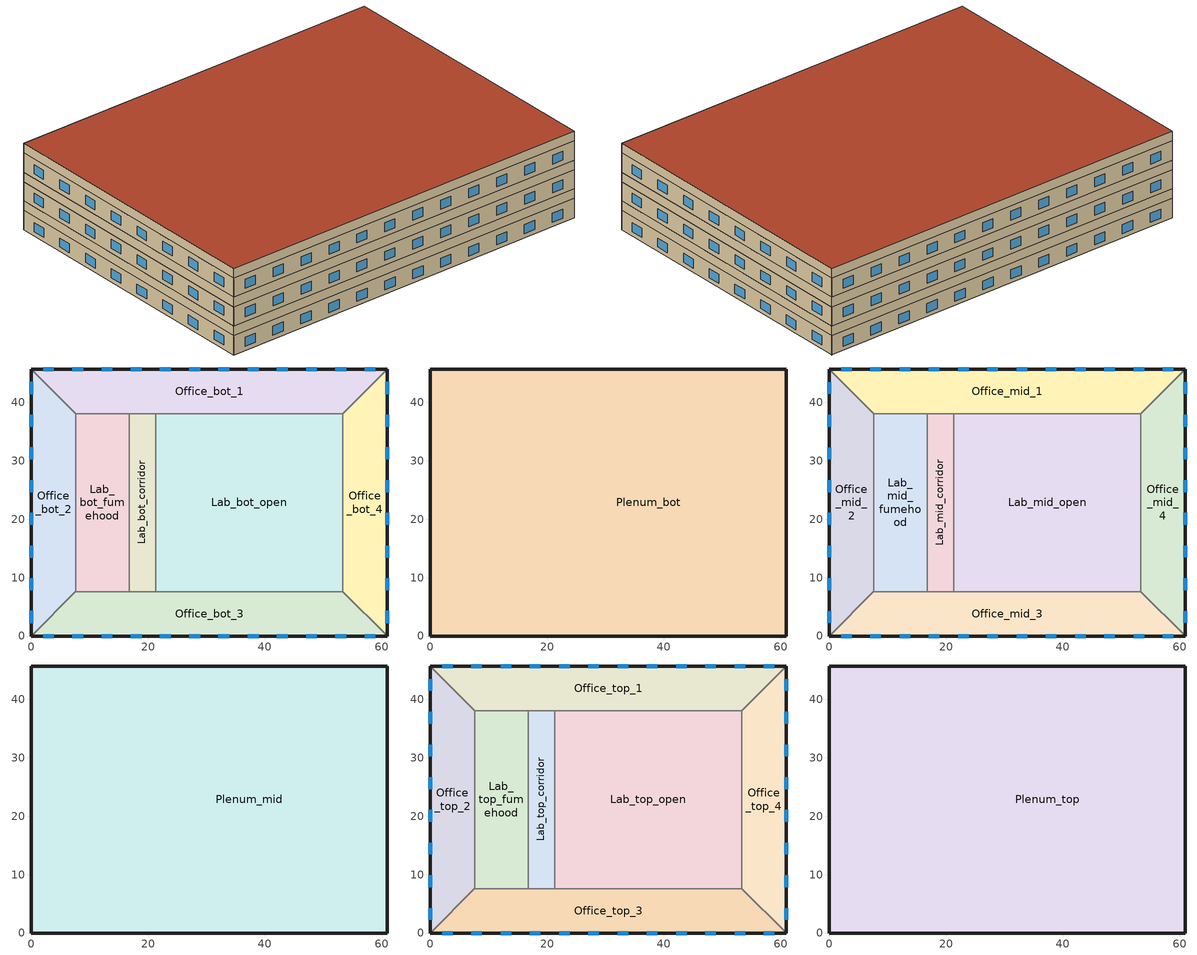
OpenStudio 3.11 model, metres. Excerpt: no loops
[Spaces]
Office_bot_3
 floor ground (Foundation F 1.26W/m*K Perim 60.96m Area 406.45m2): 53.34,7.62 60.96,0 0,0 7.62,7.62 z0
 wall outside: 0,0 60.96,0 z0:3.05
 wall to Office_bot_2: 7.62,7.62 0,0 z0:3.05
 wall to Office_bot_4: 60.96,0 53.34,7.62 z0:3.05
 wall to Lab_bot_open: 53.34,7.62 21.34,7.62 z0:3.05
 wall to Lab_bot_corridor: 21.34,7.62 16.76,7.62 z0:3.05
 wall to Lab_bot_fumehood: 16.76,7.62 7.62,7.62 z0:3.05
 window: 57.09,0 58.94,0 / 52.08,0 53.94,0 / 47.08,0 48.93,0 / 42.07,0 43.92,0 / 37.06,0 38.92,0 / 32.06,0 33.91,0 / 27.05,0 28.9,0 / 22.04,0 23.9,0 / 17.04,0 18.89,0 / 12.03,0 13.88,0 / 7.02,0 8.88,0 / 2.02,0 3.87,0 z0.65:2.07
Office_bot_2
 floor ground (Foundation F 1.26W/m*K Perim 45.72m Area 290.32m2): 0,45.72 7.62,38.1 7.62,7.62 0,0 z0
 wall outside: 0,45.72 0,0 z0:3.05
 wall to Lab_bot_fumehood: 7.62,7.62 7.62,38.1 z0:3.05
 wall to Office_bot_1: 7.62,38.1 0,45.72 z0:3.05
 window: 0,4.28 0,2.2 / 0,9.89 0,7.8 / 0,15.49 0,13.41 / 0,21.1 0,19.02 / 0,26.7 0,24.62 / 0,32.31 0,30.23 / 0,37.92 0,35.83 / 0,43.52 0,41.44 z0.65:2.07
Lab_bot_fumehood
 floor ground (Foundation F 1.26W/m*K Perim 0.0m Area 278.71m2): 16.76,38.1 16.76,7.62 7.62,7.62 7.62,38.1 z0
 wall to Lab_bot_corridor: 16.76,7.62 16.76,38.1 z0:3.05
 wall to Office_bot_1: 16.76,38.1 7.62,38.1 z0:3.05
Office_bot_1
 floor ground (Foundation F 1.26W/m*K Perim 60.96m Area 406.45m2): 60.96,45.72 53.34,38.1 7.62,38.1 0,45.72 z0
 wall outside: 60.96,45.72 0,45.72 z0:3.05
 wall to Office_bot_4: 53.34,38.1 60.96,45.72 z0:3.05
 wall to Lab_bot_corridor: 16.76,38.1 21.34,38.1 z0:3.05
 wall to Lab_bot_open: 21.34,38.1 53.34,38.1 z0:3.05
 window: 3.87,45.72 2.02,45.72 / 8.88,45.72 7.02,45.72 / 13.88,45.72 12.03,45.72 / 18.89,45.72 17.04,45.72 / 23.9,45.72 22.04,45.72 / 28.9,45.72 27.05,45.72 / 33.91,45.72 32.06,45.72 / 38.92,45.72 37.06,45.72 / 43.92,45.72 42.07,45.72 / 48.93,45.72 47.08,45.72 / 53.94,45.72 52.08,45.72 / 58.94,45.72 57.09,45.72 z0.65:2.07
Office_bot_4
 floor ground (Foundation F 1.26W/m*K Perim 45.72m Area 290.32m2): 60.96,45.72 60.96,0 53.34,7.62 53.34,38.1 z0
 wall outside: 60.96,0 60.96,45.72 z0:3.05
 wall to Lab_bot_open: 53.34,38.1 53.34,7.62 z0:3.05
 window: 60.96,41.44 60.96,43.52 / 60.96,35.83 60.96,37.92 / 60.96,30.23 60.96,32.31 / 60.96,24.62 60.96,26.7 / 60.96,19.02 60.96,21.1 / 60.96,13.41 60.96,15.49 / 60.96,7.8 60.96,9.89 / 60.96,2.2 60.96,4.28 z0.65:2.07
Lab_bot_open
 floor ground (Foundation F 1.26W/m*K Perim 0.0m Area 975.48m2): 53.34,38.1 53.34,7.62 21.34,7.62 21.34,38.1 z0
 wall to Lab_bot_corridor: 21.34,38.1 21.34,7.62 z0:3.05
Lab_bot_corridor
 floor ground (Foundation F 1.26W/m*K Perim 0.0m Area 139.35m2): 21.34,38.1 21.34,7.62 16.76,7.62 16.76,38.1 z0
Plenum_bot
 floor to Office_bot_2: 0,45.72 7.62,38.1 7.62,7.62 0,0 z3.05
 floor to Office_bot_3: 53.34,7.62 60.96,0 0,0 7.62,7.62 z3.05
 floor to Office_bot_4: 60.96,45.72 60.96,0 53.34,7.62 53.34,38.1 z3.05
 floor to Lab_bot_fumehood: 16.76,38.1 16.76,7.62 7.62,7.62 7.62,38.1 z3.05
 floor to Lab_bot_corridor: 21.34,38.1 21.34,7.62 16.76,7.62 16.76,38.1 z3.05
 floor to Lab_bot_open: 53.34,38.1 53.34,7.62 21.34,7.62 21.34,38.1 z3.05
 floor to Office_bot_1: 60.96,45.72 53.34,38.1 7.62,38.1 0,45.72 z3.05
 wall outside: 60.96,0 60.96,45.72 0,45.72 0,0 60.96,0 z3.05:4.57
Office_mid_2
 floor to Plenum_bot: 0,45.72 7.62,38.1 7.62,7.62 0,0 z4.57
 wall outside: 0,45.72 0,0 z4.57:7.62
 wall to Office_mid_3: 0,0 7.62,7.62 z4.57:7.62
 wall to Lab_mid_fumehood: 7.62,7.62 7.62,38.1 z4.57:7.62
 wall to Office_mid_1: 7.62,38.1 0,45.72 z4.57:7.62
 window: 0,4.25 0,2.23 / 0,9.85 0,7.84 / 0,15.46 0,13.45 / 0,21.06 0,19.05 / 0,26.67 0,24.66 / 0,32.27 0,30.26 / 0,37.88 0,35.87 / 0,43.49 0,41.47 z5.32:6.74
Office_mid_3
 floor to Plenum_bot: 53.34,7.62 60.96,0 0,0 7.62,7.62 z4.57
 wall outside: 0,0 60.96,0 z4.57:7.62
 wall to Office_mid_4: 60.96,0 53.34,7.62 z4.57:7.62
 wall to Lab_mid_open: 53.34,7.62 21.34,7.62 z4.57:7.62
 wall to Lab_mid_corridor: 21.34,7.62 16.76,7.62 z4.57:7.62
 wall to Lab_mid_fumehood: 16.76,7.62 7.62,7.62 z4.57:7.62
 window: 57.12,0 58.91,0 / 52.12,0 53.91,0 / 47.11,0 48.9,0 / 42.1,0 43.89,0 / 37.1,0 38.89,0 / 32.09,0 33.88,0 / 27.08,0 28.87,0 / 22.07,0 23.86,0 / 17.07,0 18.86,0 / 12.06,0 13.85,0 / 7.05,0 8.84,0 / 2.05,0 3.84,0 z5.32:6.74
Office_mid_4
 floor to Plenum_bot: 60.96,45.72 60.96,0 53.34,7.62 53.34,38.1 z4.57
 wall outside: 60.96,0 60.96,45.72 z4.57:7.62
 wall to Office_mid_1: 60.96,45.72 53.34,38.1 z4.57:7.62
 wall to Lab_mid_open: 53.34,38.1 53.34,7.62 z4.57:7.62
 window: 60.96,41.47 60.96,43.49 / 60.96,35.87 60.96,37.88 / 60.96,30.26 60.96,32.27 / 60.96,24.66 60.96,26.67 / 60.96,19.05 60.96,21.06 / 60.96,13.45 60.96,15.46 / 60.96,7.84 60.96,9.85 / 60.96,2.23 60.96,4.25 z5.32:6.74
Lab_mid_fumehood
 floor to Plenum_bot: 16.76,38.1 16.76,7.62 7.62,7.62 7.62,38.1 z4.57
 wall to Lab_mid_corridor: 16.76,7.62 16.76,38.1 z4.57:7.62
 wall to Office_mid_1: 16.76,38.1 7.62,38.1 z4.57:7.62
Lab_mid_corridor
 floor to Plenum_bot: 21.34,38.1 21.34,7.62 16.76,7.62 16.76,38.1 z4.57
 wall to Lab_mid_open: 21.34,7.62 21.34,38.1 z4.57:7.62
 wall to Office_mid_1: 21.34,38.1 16.76,38.1 z4.57:7.62
Lab_mid_open
 floor to Plenum_bot: 53.34,38.1 53.34,7.62 21.34,7.62 21.34,38.1 z4.57
 wall to Office_mid_1: 53.34,38.1 21.34,38.1 z4.57:7.62
Office_mid_1
 floor to Plenum_bot: 60.96,45.72 53.34,38.1 7.62,38.1 0,45.72 z4.57
 wall outside: 60.96,45.72 0,45.72 z4.57:7.62
 window: 43.89,45.72 42.1,45.72 / 3.84,45.72 2.05,45.72 / 8.84,45.72 7.05,45.72 / 13.85,45.72 12.06,45.72 / 18.86,45.72 17.07,45.72 / 23.86,45.72 22.07,45.72 / 28.87,45.72 27.08,45.72 / 33.88,45.72 32.09,45.72 / 38.89,45.72 37.1,45.72 / 48.9,45.72 47.11,45.72 / 53.91,45.72 52.12,45.72 / 58.91,45.72 57.12,45.72 z5.32:6.74
Plenum_mid
 floor to Office_mid_2: 0,45.72 7.62,38.1 7.62,7.62 0,0 z7.62
 floor to Office_mid_3: 53.34,7.62 60.96,0 0,0 7.62,7.62 z7.62
 floor to Office_mid_4: 60.96,45.72 60.96,0 53.34,7.62 53.34,38.1 z7.62
 floor to Lab_mid_fumehood: 16.76,38.1 16.76,7.62 7.62,7.62 7.62,38.1 z7.62
 floor to Lab_mid_corridor: 21.34,38.1 21.34,7.62 16.76,7.62 16.76,38.1 z7.62
 floor to Lab_mid_open: 53.34,38.1 53.34,7.62 21.34,7.62 21.34,38.1 z7.62
 floor to Office_mid_1: 60.96,45.72 53.34,38.1 7.62,38.1 0,45.72 z7.62
 wall outside: 60.96,0 60.96,45.72 0,45.72 0,0 60.96,0 z7.62:9.14
Office_top_1
 floor to Plenum_mid: 60.96,45.72 53.34,38.1 7.62,38.1 0,45.72 z9.14
 wall outside: 60.96,45.72 0,45.72 z9.14:12.19
 wall to Office_top_2: 0,45.72 7.62,38.1 z9.14:12.19
 wall to Office_top_4: 53.34,38.1 60.96,45.72 z9.14:12.19
 wall to Lab_top_fumehood: 7.62,38.1 16.76,38.1 z9.14:12.19
 wall to Lab_top_corridor: 16.76,38.1 21.34,38.1 z9.14:12.19
 wall to Lab_top_open: 21.34,38.1 53.34,38.1 z9.14:12.19
 window: 3.84,45.72 2.05,45.72 / 48.9,45.72 47.11,45.72 / 28.87,45.72 27.08,45.72 / 8.84,45.72 7.05,45.72 / 13.85,45.72 12.06,45.72 / 18.86,45.72 17.07,45.72 / 23.86,45.72 22.07,45.72 / 33.88,45.72 32.09,45.72 / 38.89,45.72 37.1,45.72 / 43.89,45.72 42.1,45.72 / 53.91,45.72 52.12,45.72 / 58.91,45.72 57.12,45.72 z9.89:11.31
Office_top_3
 floor to Plenum_mid: 53.34,7.62 60.96,0 0,0 7.62,7.62 z9.14
 wall outside: 0,0 60.96,0 z9.14:12.19
 wall to Office_top_2: 7.62,7.62 0,0 z9.14:12.19
 wall to Office_top_4: 60.96,0 53.34,7.62 z9.14:12.19
 wall to Lab_top_open: 53.34,7.62 21.34,7.62 z9.14:12.19
 wall to Lab_top_corridor: 21.34,7.62 16.76,7.62 z9.14:12.19
 wall to Lab_top_fumehood: 16.76,7.62 7.62,7.62 z9.14:12.19
 window: 47.11,0 48.9,0 / 57.12,0 58.91,0 / 52.12,0 53.91,0 / 42.1,0 43.89,0 / 37.1,0 38.89,0 / 32.09,0 33.88,0 / 27.08,0 28.87,0 / 22.07,0 23.86,0 / 17.07,0 18.86,0 / 12.06,0 13.85,0 / 7.05,0 8.84,0 / 2.05,0 3.84,0 z9.89:11.31
Office_top_2
 floor to Plenum_mid: 0,45.72 7.62,38.1 7.62,7.62 0,0 z9.14
 wall outside: 0,45.72 0,0 z9.14:12.19
 wall to Lab_top_fumehood: 7.62,7.62 7.62,38.1 z9.14:12.19
 window: 0,32.27 0,30.26 / 0,9.85 0,7.84 / 0,37.88 0,35.87 / 0,4.25 0,2.23 / 0,15.46 0,13.45 / 0,21.06 0,19.05 / 0,26.67 0,24.66 / 0,43.49 0,41.47 z9.89:11.31
Office_top_4
 floor to Plenum_mid: 60.96,45.72 60.96,0 53.34,7.62 53.34,38.1 z9.14
 wall outside: 60.96,0 60.96,45.72 z9.14:12.19
 wall to Lab_top_open: 53.34,38.1 53.34,7.62 z9.14:12.19
 window: 60.96,41.47 60.96,43.49 / 60.96,35.87 60.96,37.88 / 60.96,30.26 60.96,32.27 / 60.96,24.66 60.96,26.67 / 60.96,19.05 60.96,21.06 / 60.96,13.45 60.96,15.46 / 60.96,7.84 60.96,9.85 / 60.96,2.23 60.96,4.25 z9.89:11.31
Lab_top_fumehood
 floor to Plenum_mid: 16.76,38.1 16.76,7.62 7.62,7.62 7.62,38.1 z9.14
 wall to Lab_top_corridor: 16.76,7.62 16.76,38.1 z9.14:12.19
Lab_top_corridor
 floor to Plenum_mid: 21.34,38.1 21.34,7.62 16.76,7.62 16.76,38.1 z9.14
 wall to Lab_top_open: 21.34,7.62 21.34,38.1 z9.14:12.19
Lab_top_open
 floor to Plenum_mid: 53.34,38.1 53.34,7.62 21.34,7.62 21.34,38.1 z9.14
Plenum_top
 floor to Office_top_2: 0,45.72 7.62,38.1 7.62,7.62 0,0 z12.19
 floor to Office_top_3: 53.34,7.62 60.96,0 0,0 7.62,7.62 z12.19
 floor to Office_top_4: 60.96,45.72 60.96,0 53.34,7.62 53.34,38.1 z12.19
 floor to Lab_top_fumehood: 16.76,38.1 16.76,7.62 7.62,7.62 7.62,38.1 z12.19
 floor to Lab_top_corridor: 21.34,38.1 21.34,7.62 16.76,7.62 16.76,38.1 z12.19
 floor to Lab_top_open: 53.34,38.1 53.34,7.62 21.34,7.62 21.34,38.1 z12.19
 floor to Office_top_1: 60.96,45.72 53.34,38.1 7.62,38.1 0,45.72 z12.19
 wall outside: 60.96,0 60.96,45.72 0,45.72 0,0 60.96,0 z12.19:13.72
 roof outside: 60.96,0 60.96,45.72 0,45.72 0,0 z13.72
[Site]
Buffalo Niagara Intl AP_NY_USA: Latitude {deg}=42.93; Longitude {deg}=-78.73; Time Zone {hr}=-5; Elevation {m}=215; Terrain=Suburbs
[Building]
-Laboratory-ASHRAE 169-2013-5A created: 2026-08-07 15:25:45 -0400: North Axis {deg}=0; Default Construction Set=90.1-2004 - Laboratory - ASHRAE 169-2013-5A; Standards Number of Stories=3; Standards Number of Above Ground Stories=3; Standards Building Type=Laboratory
[ClimateZones]
Climate Zone Institution Name 1=ASHRAE; Climate Zone Document Name 1=ANSI/ASHRAE Standard 169; Climate Zone Document Year 1=2006; Climate Zone Value 1=5A
[SizingPeriod:DesignDay] Barometric Pressure {Pa}=98769; Rain Indicator=No; Snow Indicator=No; Day of Month=21; Daylight Saving Time Indicator=No; Humidity Condition Type=Wetbulb; Dry-Bulb Temperature Range Modifier Type=DefaultMultipliers
Name | Maximum Dry-Bulb Temperature {C} | Daily Dry-Bulb Temperature Range {deltaC} | Wind Speed {m/s} | Wind Direction {deg} | Month | Day Type | Wetbulb or DewPoint at Maximum Dry-Bulb {C} | Solar Model Indicator | ASHRAE Clear Sky Optical Depth for Beam Irradiance | ASHRAE Clear Sky Optical Depth for Diffuse Irradiance | Sky Clearness
Buffalo.Niagara.Intl.AP_NY_USA Ann Clg .4% Condns DB=>MWB | 30.3 | 9.3 | 5.7 | 240 | 7 | SummerDesignDay | 21.8 | ASHRAETau | 0.462 | 2.001
Buffalo.Niagara.Intl.AP_NY_USA Ann Clg .4% Condns WB=>MDB | 27.8 | 9.3 | 5.7 | 240 | 7 | SummerDesignDay | 23.8 | ASHRAETau | 0.462 | 2.001
Buffalo.Niagara.Intl.AP_NY_USA Ann Htg 99.6% Condns DB | -16.3 | 0 | 5.1 | 270 | 1 | WinterDesignDay | -16.3 | ASHRAEClearSky |  |  | 0
[Site:WaterMainsTemperature]
Calculation Method=Correlation; Annual Average Outdoor Air Temperature {C}=8.96667; Maximum Difference In Monthly Average Outdoor Air Temperatures {deltaC}=26.2; Temperature Multiplier=1; Temperature Offset {deltaC}=0
[Site:GroundTemperature:Shallow]
-2.9, -0.6, 3.7, 7.8, 15.6, 19.7, 20.9, 18.8, 14, 8, 2.1, -1.8
[Site:GroundTemperature:Deep]
3.4, 3, 4.1, 5.7, 9.6, 12.6, 14.5, 15, 13.8, 11.3, 8.2, 5.3
[Site:GroundTemperature:FCfactorMethod]
January Ground Temperature {C}=9.7; February Ground Temperature {C}=6; March Ground Temperature {C}=-2.2; April Ground Temperature {C}=-3.4; May Ground Temperature {C}=-4.2; June Ground Temperature {C}=2.7; July Ground Temperature {C}=7.5; August Ground Temperature {C}=13.7; September Ground Temperature {C}=18.6; October Ground Temperature {C}=22; November Ground Temperature {C}=20.7; December Ground Temperature {C}=16.5
[Material:NoMass] Thermal Absorptance=0.9; Solar Absorptance=0.7
Name | Roughness | Thermal Resistance {m2-K/W} | Visible Absorptance
CP02 CARPET PAD | VeryRough | 0.21648 | 0.8
Typical Insulation R-8.93 | Smooth | 1.57183 | 0.7
Typical Carpet Pad | Smooth | 0.21648 | 0.8
Typical Insulation R-9.73 | Smooth | 1.71283 | 0.7
Typical Insulation R-14.76 | Smooth | 2.59864 | 0.7
Typical Insulation R-0.58 | Smooth | 0.101875 | 0.7
Typical Insulation R-0.01 | Smooth | 0.001 | 0.7
[Material]
Name | Roughness | Thickness {m} | Conductivity {W/m-K} | Density {kg/m3} | Specific Heat {J/kg-K} | Thermal Absorptance | Solar Absorptance | Visible Absorptance
100mm Normalweight concrete floor | MediumSmooth | 0.1016 | 2.31 | 2322 | 832
G01 13mm gypsum board | Smooth | 0.0127 | 0.16 | 800 | 1090 | 0.9 | 0.7 | 0.5
4 in. Normalweight Concrete Floor | MediumRough | 0.1016 | 2.31 | 2322 | 832 | 0.9 | 0.7 | 0.7
25mm Stucco | Smooth | 0.0254 | 0.72 | 1856 | 840 | 0.9 | 0.7 | 0.7
5/8 in. Gypsum Board | MediumSmooth | 0.0159 | 0.16 | 800 | 1090 | 0.9 | 0.7 | 0.7
Roof Membrane | VeryRough | 0.0095 | 0.16 | 1121.29 | 1460 | 0.9 | 0.7 | 0.7
Metal Roof Surface; F08 Metal surface | Smooth | 0.0008 | 45.28 | 7824 | 500 | 0.9 | 0.7 | 0.7
6 in. Normalweight Concrete Floor | MediumRough | 0.1524 | 2.31 | 2322 | 832 | 0.9 | 0.7 | 0.7
8 in. Concrete Block Basement Wall | MediumRough | 0.2032 | 1.326 | 1842 | 912 | 0.9 | 0.7 | 0.7
G05 25mm wood | MediumSmooth | 0.0254 | 0.15 | 608 | 1630 | 0.9 | 0.5 | 0.5
Acoustic Tile - 1/2 in. | MediumSmooth | 0.0127 | 0.0576335 | 288.332 | 795.492 |  | 0 | 0
Std Wood 6inch | MediumSmooth | 0.15 | 0.12 | 540 | 1210 | 0.9 | 0.7 | 0.7
[Construction:FfactorGroundFloor] F-Factor {W/m-K}=1.26344
Name | Area {m2} | PerimeterExposed {m}
Foundation F 1.26W/m*K Perim 60.96m Area 406.45m2 | 406.451 | 60.96
Foundation F 1.26W/m*K Perim 0.0m Area 975.48m2 | 975.482 | 0
Foundation F 1.26W/m*K Perim 45.72m Area 290.32m2 | 290.322 | 45.72
Foundation F 1.26W/m*K Perim 0.0m Area 278.71m2 | 278.709 | 0
Foundation F 1.26W/m*K Perim 0.0m Area 139.35m2 | 139.355 | 0
[DefaultConstructionSet]
Name | Default Exterior Surface Constructions | Default Interior Surface Constructions | Default Ground Contact Surface Constructions | Default Exterior SubSurface Constructions | Default Interior SubSurface Constructions | Interior Partition Construction
90.1-2004 - Laboratory - ASHRAE 169-2013-5A | Default Surface Constructions 1 | Default Surface Constructions 2 | Default Surface Constructions 3 | Default Sub Surface Constructions 1 | Default Sub Surface Constructions 2 | Typical Interior Partition
90.1-2004 - Laboratory - Plenum - ASHRAE 169-2013-5A | Default Surface Constructions 4 | Default Surface Constructions 5 | Default Surface Constructions 6 | Default Sub Surface Constructions 3 | Default Sub Surface Constructions 4
[DefaultSurfaceConstructions]
Name | Floor Construction | Wall Construction | Roof Ceiling Construction
Default Surface Constructions 1 | Typical Insulated Exterior Mass Floor R-11.49 | Typical Insulated Steel Framed Exterior Wall R-11.9 | Typical IEAD Roof R-15.87
Default Surface Constructions 2 | Typical Interior Floor | Typical Interior Wall | Typical Interior Ceiling
Default Surface Constructions 3 | Typical Insulated Carpeted 6in Slab Floor | Typical Insulated Basement Mass Wall
Default Surface Constructions 4; Default Surface Constructions 6
Default Surface Constructions 5 | Plenum Acoustical Tile
[Construction]
Typical Insulated Exterior Mass Floor R-11.49: Typical Insulation R-8.93, 4 in. Normalweight Concrete Floor, Typical Carpet Pad
Typical Insulated Steel Framed Exterior Wall R-11.9: 25mm Stucco, 5/8 in. Gypsum Board, Typical Insulation R-9.73, 5/8 in. Gypsum Board
Typical IEAD Roof R-15.87: Roof Membrane, Typical Insulation R-14.76, Metal Roof Surface
Typical Interior Floor: 100mm Normalweight concrete floor, CP02 CARPET PAD
Typical Interior Wall: G01 13mm gypsum board, G01 13mm gypsum board
Typical Interior Ceiling: CP02 CARPET PAD, 100mm Normalweight concrete floor
Typical Insulated Carpeted 6in Slab Floor: 6 in. Normalweight Concrete Floor, Typical Carpet Pad
Typical Insulated Basement Mass Wall: 8 in. Concrete Block Basement Wall
U 0.57 SHGC 0.39 Simple Glazing: U 0.57 SHGC 0.39 Simple Glazing
U 0.67 SHGC 0.39 Simple Glazing: U 0.67 SHGC 0.39 Simple Glazing
Typical Insulated Metal Door R-1.43: F08 Metal surface, Typical Insulation R-0.58
Typical Overhead Door R-0.86: Typical Insulation R-0.01
U 1.17 SHGC 0.49 Simple Glazing: U 1.17 SHGC 0.49 Simple Glazing
Typical Interior Window: Clear 3mm
Typical Interior Door; Typical Interior Partition: G05 25mm wood
Plenum Acoustical Tile: Acoustic Tile - 1/2 in.
InteriorFurnishings: Std Wood 6inch
[DefaultSubSurfaceConstructions]
Name | Fixed Window Construction | Operable Window Construction | Door Construction | Glass Door Construction | Overhead Door Construction | Skylight Construction | Tubular Daylight Dome Construction | Tubular Daylight Diffuser Construction
Default Sub Surface Constructions 1 | U 0.57 SHGC 0.39 Simple Glazing | U 0.67 SHGC 0.39 Simple Glazing | Typical Insulated Metal Door R-1.43 | U 0.67 SHGC 0.39 Simple Glazing | Typical Overhead Door R-0.86 | U 1.17 SHGC 0.49 Simple Glazing | Typical Interior Window | Typical Interior Window
Default Sub Surface Constructions 2 | Typical Interior Window | Typical Interior Window | Typical Interior Door
Default Sub Surface Constructions 3; Default Sub Surface Constructions 4
[WindowMaterial:SimpleGlazingSystem] Visible Transmittance=0.81
Name | U-Factor {W/m2-K} | Solar Heat Gain Coefficient
U 0.57 SHGC 0.39 Simple Glazing | 3.23661 | 0.39
U 0.67 SHGC 0.39 Simple Glazing | 3.80444 | 0.39
U 1.17 SHGC 0.49 Simple Glazing | 6.64357 | 0.49
[WindowMaterial:Glazing]
Clear 3mm: Optical Data Type=SpectralAverage; Thickness {m}=0.003; Solar Transmittance at Normal Incidence=0.837; Front Side Solar Reflectance at Normal Incidence=0.075; Back Side Solar Reflectance at Normal Incidence=0.075; Visible Transmittance at Normal Incidence=0.898; Front Side Visible Reflectance at Normal Incidence=0.081; Back Side Visible Reflectance at Normal Incidence=0.081; Infrared Transmittance at Normal Incidence=0; Front Side Infrared Hemispherical Emissivity=0.84; Back Side Infrared Hemispherical Emissivity=0.84; Conductivity {W/m-K}=0.9; Dirt Correction Factor for Solar and Visible Transmittance=1; Solar Diffusing=No
[Space]
Name | Space Type | Building Story | Thermal Zone | Part of Total Floor Area
Office_bot_1 | Laboratory - Office | Story 1 | Office_bot_1 ZN | Yes
Office_top_2 | Laboratory - Office | Story 3 | Office_top_2 ZN | Yes
Office_top_1 | Laboratory - Office | Story 3 | Office_top_1 ZN | Yes
Office_bot_3 | Laboratory - Office | Story 1 | Office_bot_3 ZN | Yes
Office_bot_2 | Laboratory - Office | Story 1 | Office_bot_2 ZN | Yes
Plenum_bot | Plenum | Story 1 | Plenum_bot ZN | No
Lab_bot_fumehood | Laboratory - Lab with fume hood | Story 1 | Lab_bot_fumehood ZN | Yes
Office_top_3 | Laboratory - Office | Story 3 | Office_top_3 ZN | Yes
Office_bot_4 | Laboratory - Office | Story 1 | Office_bot_4 ZN | Yes
Lab_bot_open | Laboratory - Open lab | Story 1 | Lab_bot_open ZN | Yes
Lab_bot_corridor | Laboratory - Equipment corridor | Story 1 | Lab_bot_corridor ZN | Yes
Office_mid_2 | Laboratory - Office | Story 2 | Office_mid_2 ZN | Yes
Office_mid_3 | Laboratory - Office | Story 2 | Office_mid_3 ZN | Yes
Office_mid_4 | Laboratory - Office | Story 2 | Office_mid_4 ZN | Yes
Lab_mid_fumehood | Laboratory - Lab with fume hood | Story 2 | Lab_mid_fumehood ZN | Yes
Lab_mid_corridor | Laboratory - Equipment corridor | Story 2 | Lab_mid_corridor ZN | Yes
Lab_mid_open | Laboratory - Open lab | Story 2 | Lab_mid_open ZN | Yes
Office_mid_1 | Laboratory - Office | Story 2 | Office_mid_1 ZN | Yes
Plenum_mid | Plenum | Story 2 | Plenum_mid ZN | No
Lab_top_corridor | Laboratory - Equipment corridor | Story 3 | Lab_top_corridor ZN | Yes
Plenum_top | Plenum | Story 3 | Plenum_top ZN | No
Office_top_4 | Laboratory - Office | Story 3 | Office_top_4 ZN | Yes
Lab_top_fumehood | Laboratory - Lab with fume hood | Story 3 | Lab_top_fumehood ZN | Yes
Lab_top_open | Laboratory - Open lab | Story 3 | Lab_top_open ZN | Yes
[SpaceType] Standards Building Type=Laboratory
Name | Default Schedule Set | Design Specification Outdoor Air Object | Standards Space Type | Default Construction Set
Laboratory - Equipment corridor | Laboratory - Equipment corridor Schedule Set | Laboratory - Equipment corridor Ventilation | Equipment corridor
Laboratory - Lab with fume hood | Laboratory - Lab with fume hood Schedule Set | Laboratory - Lab with fume hood Ventilation | Lab with fume hood
Laboratory - Office | Laboratory - Office Schedule Set | Laboratory - Office Ventilation | Office
Laboratory - Open lab | Laboratory - Open lab Schedule Set | Laboratory - Open lab Ventilation | Open lab
Plenum | Plenum Schedule Set |  | Plenum | 90.1-2004 - Laboratory - Plenum - ASHRAE 169-2013-5A
[BuildingStory]
Story 1; Story 2; Story 3
[Lights:Definition] Design Level Calculation Method=Watts/Area; Fraction Radiant=0.7; Fraction Visible=0.2; Return Air Fraction=0
Name | Watts per Space Floor Area {W/m2}
Laboratory - Equipment corridor Lights Definition | 5.38196
Laboratory - Lab with fume hood Lights Definition; Laboratory - Open lab Lights Definition | 15.0695
Laboratory - Office Lights Definition | 11.8403
[Lights] Fraction Replaceable=1
Name | Lights Definition | Space or SpaceType
Laboratory - Equipment corridor Lights | Laboratory - Equipment corridor Lights Definition | Laboratory - Equipment corridor
Laboratory - Lab with fume hood Lights | Laboratory - Lab with fume hood Lights Definition | Laboratory - Lab with fume hood
Laboratory - Office Lights | Laboratory - Office Lights Definition | Laboratory - Office
Laboratory - Open lab Lights | Laboratory - Open lab Lights Definition | Laboratory - Open lab
[ElectricEquipment:Definition] Design Level Calculation Method=Watts/Area; Fraction Latent=0; Fraction Radiant=0.5; Fraction Lost=0
Name | Watts per Space Floor Area {W/m2}
Laboratory - Equipment corridor Elec Equip Definition | 161.459
Laboratory - Lab with fume hood Elec Equip Definition; Laboratory - Open lab Elec Equip Definition | 43.0556
Laboratory - Office Elec Equip Definition | 10.3334
[ElectricEquipment]
Name | Electric Equipment Definition | Space or SpaceType
Laboratory - Equipment corridor Elec Equip | Laboratory - Equipment corridor Elec Equip Definition | Laboratory - Equipment corridor
Laboratory - Lab with fume hood Elec Equip | Laboratory - Lab with fume hood Elec Equip Definition | Laboratory - Lab with fume hood
Laboratory - Office Elec Equip | Laboratory - Office Elec Equip Definition | Laboratory - Office
Laboratory - Open lab Elec Equip | Laboratory - Open lab Elec Equip Definition | Laboratory - Open lab
[DesignSpecification:OutdoorAir] Outdoor Air Method=Maximum
Name | Outdoor Air Flow per Person {m3/s-person} | Outdoor Air Flow per Floor Area {m3/s-m2} | Outdoor Air Flow Air Changes per Hour {1/hr} | Outdoor Air Flow Rate Fraction Schedule
Laboratory - Equipment corridor Ventilation; Laboratory - Open lab Ventilation | 0.00471947 | 0.00508 | 6
Laboratory - Lab with fume hood Ventilation | 0.00471947 | 0.0009144 | 15 | Lab_FumeHood_Sch
Laboratory - Office Ventilation | 0.00943895
[DefaultScheduleSet]
Name | Number of People Schedule | People Activity Level Schedule | Lighting Schedule | Electric Equipment Schedule
Laboratory - Equipment corridor Schedule Set | Lab_OCC_SCH | Lab_OCC_Activity | Lab_LIGHT_CORRIDOR_SCH | Lab_EQUIP_SCH
Laboratory - Lab with fume hood Schedule Set; Laboratory - Open lab Schedule Set | Lab_OCC_SCH | Lab_OCC_Activity | Lab_LIGHT_SCH | Lab_EQUIP_SCH
Laboratory - Office Schedule Set | OfficeMedium BLDG_OCC_SCH | OfficeMedium ACTIVITY_SCH | OfficeMedium BLDG_LIGHT_SCH_2004 | OfficeMedium BLDG_EQUIP_SCH_2004
Plenum Schedule Set
[ThermostatSetpoint:DualSetpoint]
Name | Heating Setpoint Temperature Schedule | Cooling Setpoint Temperature Schedule
Laboratory - Equipment corridor Thermostat 1; Laboratory - Lab with fume hood Thermostat 1; Laboratory - Open lab Thermostat 1; Laboratory - Equipment corridor Thermostat 2; Laboratory - Lab with fume hood Thermostat 2; Laboratory - Open lab Thermostat 2; Laboratory - Equipment corridor Thermostat 3; Laboratory - Lab with fume hood Thermostat 3; Laboratory - Open lab Thermostat 3 | Lab_HTGSETP_SCH | Lab_CLGSETP_SCH
Laboratory - Office Thermostat 1; Laboratory - Office Thermostat 2; Laboratory - Office Thermostat 3; Laboratory - Office Thermostat 4; Laboratory - Office Thermostat 5; Laboratory - Office Thermostat 6; Laboratory - Office Thermostat 7; Laboratory - Office Thermostat 8; Laboratory - Office Thermostat 9; Laboratory - Office Thermostat 10; Laboratory - Office Thermostat 11; Laboratory - Office Thermostat 12 | OfficeMedium HTGSETP_SCH_PACU_VAV_bot | OfficeMedium CLGSETP_SCH_NO_SETBACK
Plenum Thermostat 1; Plenum Thermostat 2; Plenum Thermostat 3
[People:Definition] Number of People Calculation Method=People/Area; Fraction Radiant=0.3; Thermal Comfort Model Type 1=AdaptiveASH55
Name | People per Space Floor Area {person/m2}
Laboratory - Lab with fume hood People Definition; Laboratory - Open lab People Definition | 0.0538196
Laboratory - Office People Definition | 0.0565105
[People] Work Efficiency Schedule=Work Efficiency Schedule; Clothing Insulation Calculation Method=ClothingInsulationSchedule; Clothing Insulation Schedule=Clothing Schedule; Air Velocity Schedule=Air Velocity Schedule; Multiplier=1
Name | People Definition | Space or SpaceType
Laboratory - Lab with fume hood People | Laboratory - Lab with fume hood People Definition | Laboratory - Lab with fume hood
Laboratory - Office People | Laboratory - Office People Definition | Laboratory - Office
Laboratory - Open lab People | Laboratory - Open lab People Definition | Laboratory - Open lab
[SpaceInfiltration:DesignFlowRate] Design Flow Rate Calculation Method=Flow/ExteriorArea; Flow per Exterior Surface Area {m3/s-m2}=0.000570329; Velocity Term Coefficient=0; Density Basis=Outdoor
Name | Space or SpaceType | Schedule | Constant Term Coefficient | Temperature Term Coefficient | Velocity Squared Term Coefficient
Office_top_4 HVAC On Infiltration | Office_top_4 | Infiltration HVAC On Schedule | 0.1019 | 0.0077 | 0.0877
Office_top_4 HVAC Off Infiltration | Office_top_4 | Infiltration HVAC Off Schedule | 0 | 0.0156 | 0.105
Plenum_mid HVAC On Infiltration | Plenum_mid | Infiltration HVAC On Schedule | 0.1019 | 0.0077 | 0.0877
Plenum_mid HVAC Off Infiltration | Plenum_mid | Infiltration HVAC Off Schedule | 0 | 0.0156 | 0.105
Office_mid_1 HVAC On Infiltration | Office_mid_1 | Infiltration HVAC On Schedule | 0.1019 | 0.0077 | 0.0877
Office_mid_1 HVAC Off Infiltration | Office_mid_1 | Infiltration HVAC Off Schedule | 0 | 0.0156 | 0.105
Office_mid_4 HVAC On Infiltration | Office_mid_4 | Infiltration HVAC On Schedule | 0.1019 | 0.0077 | 0.0877
Office_mid_4 HVAC Off Infiltration | Office_mid_4 | Infiltration HVAC Off Schedule | 0 | 0.0156 | 0.105
Office_bot_1 HVAC On Infiltration | Office_bot_1 | Infiltration HVAC On Schedule | 0.1019 | 0.0077 | 0.0877
Office_bot_1 HVAC Off Infiltration | Office_bot_1 | Infiltration HVAC Off Schedule | 0 | 0.0156 | 0.105
Office_top_2 HVAC On Infiltration | Office_top_2 | Infiltration HVAC On Schedule | 0.1019 | 0.0077 | 0.0877
Office_top_2 HVAC Off Infiltration | Office_top_2 | Infiltration HVAC Off Schedule | 0 | 0.0156 | 0.105
Plenum_top HVAC On Infiltration | Plenum_top | Infiltration HVAC On Schedule | 0.1019 | 0.0077 | 0.0877
Plenum_top HVAC Off Infiltration | Plenum_top | Infiltration HVAC Off Schedule | 0 | 0.0156 | 0.105
Office_top_1 HVAC On Infiltration | Office_top_1 | Infiltration HVAC On Schedule | 0.1019 | 0.0077 | 0.0877
Office_top_1 HVAC Off Infiltration | Office_top_1 | Infiltration HVAC Off Schedule | 0 | 0.0156 | 0.105
Office_bot_3 HVAC On Infiltration | Office_bot_3 | Infiltration HVAC On Schedule | 0.1019 | 0.0077 | 0.0877
Office_bot_3 HVAC Off Infiltration | Office_bot_3 | Infiltration HVAC Off Schedule | 0 | 0.0156 | 0.105
Office_bot_2 HVAC On Infiltration | Office_bot_2 | Infiltration HVAC On Schedule | 0.1019 | 0.0077 | 0.0877
Office_bot_2 HVAC Off Infiltration | Office_bot_2 | Infiltration HVAC Off Schedule | 0 | 0.0156 | 0.105
Plenum_bot HVAC On Infiltration | Plenum_bot | Infiltration HVAC On Schedule | 0.1019 | 0.0077 | 0.0877
Plenum_bot HVAC Off Infiltration | Plenum_bot | Infiltration HVAC Off Schedule | 0 | 0.0156 | 0.105
Office_top_3 HVAC On Infiltration | Office_top_3 | Infiltration HVAC On Schedule | 0.1019 | 0.0077 | 0.0877
Office_top_3 HVAC Off Infiltration | Office_top_3 | Infiltration HVAC Off Schedule | 0 | 0.0156 | 0.105
Office_mid_2 HVAC On Infiltration | Office_mid_2 | Infiltration HVAC On Schedule | 0.1019 | 0.0077 | 0.0877
Office_mid_2 HVAC Off Infiltration | Office_mid_2 | Infiltration HVAC Off Schedule | 0 | 0.0156 | 0.105
Office_bot_4 HVAC On Infiltration | Office_bot_4 | Infiltration HVAC On Schedule | 0.1019 | 0.0077 | 0.0877
Office_bot_4 HVAC Off Infiltration | Office_bot_4 | Infiltration HVAC Off Schedule | 0 | 0.0156 | 0.105
Office_mid_3 HVAC On Infiltration | Office_mid_3 | Infiltration HVAC On Schedule | 0.1019 | 0.0077 | 0.0877
Office_mid_3 HVAC Off Infiltration | Office_mid_3 | Infiltration HVAC Off Schedule | 0 | 0.0156 | 0.105
[ThermalZone] Use Ideal Air Loads=No
Name | Thermostat
Lab_bot_corridor ZN | Laboratory - Equipment corridor Thermostat 1
Lab_bot_fumehood ZN | Laboratory - Lab with fume hood Thermostat 1
Lab_bot_open ZN | Laboratory - Open lab Thermostat 1
Lab_mid_corridor ZN | Laboratory - Equipment corridor Thermostat 2
Lab_mid_fumehood ZN | Laboratory - Lab with fume hood Thermostat 2
Lab_mid_open ZN | Laboratory - Open lab Thermostat 2
Lab_top_corridor ZN | Laboratory - Equipment corridor Thermostat 3
Lab_top_fumehood ZN | Laboratory - Lab with fume hood Thermostat 3
Lab_top_open ZN | Laboratory - Open lab Thermostat 3
Office_bot_1 ZN | Laboratory - Office Thermostat 1
Office_bot_2 ZN | Laboratory - Office Thermostat 2
Office_bot_3 ZN | Laboratory - Office Thermostat 3
Office_bot_4 ZN | Laboratory - Office Thermostat 4
Office_mid_1 ZN | Laboratory - Office Thermostat 5
Office_mid_2 ZN | Laboratory - Office Thermostat 6
Office_mid_3 ZN | Laboratory - Office Thermostat 7
Office_mid_4 ZN | Laboratory - Office Thermostat 8
Office_top_1 ZN | Laboratory - Office Thermostat 9
Office_top_2 ZN | Laboratory - Office Thermostat 10
Office_top_3 ZN | Laboratory - Office Thermostat 11
Office_top_4 ZN | Laboratory - Office Thermostat 12
Plenum_bot ZN | Plenum Thermostat 1
Plenum_mid ZN | Plenum Thermostat 2
Plenum_top ZN | Plenum Thermostat 3
[Sizing:Zone] Zone Cooling Design Supply Air Temperature Input Method=SupplyAirTemperature; Zone Cooling Design Supply Air Temperature {C}=14; Zone Cooling Design Supply Air Temperature Difference {deltaC}=11.11; Zone Heating Design Supply Air Temperature Input Method=SupplyAirTemperature; Zone Heating Design Supply Air Temperature {C}=40; Zone Heating Design Supply Air Temperature Difference {deltaC}=11.11; Zone Cooling Design Supply Air Humidity Ratio {kg-H2O/kg-air}=0.0085; Zone Heating Design Supply Air Humidity Ratio {kg-H2O/kg-air}=0.008; Cooling Design Air Flow Method=DesignDay; Heating Design Air Flow Method=DesignDay; Account for Dedicated Outdoor Air System=No; Dedicated Outdoor Air System Control Strategy=NeutralSupplyAir; Dedicated Outdoor Air Low Setpoint Temperature for Design {C}=autosize; Dedicated Outdoor Air High Setpoint Temperature for Design {C}=autosize; Zone Load Sizing Method=Sensible Load Only No Latent Load; Zone Latent Cooling Design Supply Air Humidity Ratio Input Method=HumidityRatioDifference; Zone Cooling Design Supply Air Humidity Ratio Difference {kgWater/kgDryAir}=0.005; Zone Latent Heating Design Supply Air Humidity Ratio Input Method=HumidityRatioDifference; Zone Humidification Design Supply Air Humidity Ratio Difference {kgWater/kgDryAir}=0.005; Sizing Option=Coincident; Heating Coil Sizing Method=None; Maximum Heating Capacity To Cooling Load Sizing Ratio {W/W}=1
Plenum_bot ZN; Plenum_mid ZN; Plenum_top ZN
[AvailabilityManager:NightCycle] Applicability Schedule=Always On Discrete; Control Type=CycleOnAny; Thermostat Tolerance {deltaC}=1
Name | Cycling Run Time {s}
Availability Manager Night Cycle 1 | 3600
Availability Manager Night Cycle 2 | 1800
[AirLoopHVAC:ReturnPlenum]
Air Loop HVAC Return Plenum 1: ThermalZone=Plenum_mid ZN
[InternalMass:Definition]
Internal Mass Definition 1: Construction=InteriorFurnishings; Design Level Calculation Method=SurfaceArea/Area; Surface Area per Space Floor Area=2
[InternalMass] Internal Mass Definition=Internal Mass Definition 1; Multiplier=1
Name | Space or SpaceType
Lab_top_open Mass | Lab_top_open
Office_top_4 Mass | Office_top_4
Lab_top_corridor Mass | Lab_top_corridor
Plenum_mid Mass | Plenum_mid
Office_mid_1 Mass | Office_mid_1
Lab_top_fumehood Mass | Lab_top_fumehood
Lab_mid_open Mass | Lab_mid_open
Lab_mid_fumehood Mass | Lab_mid_fumehood
Office_mid_4 Mass | Office_mid_4
Office_bot_1 Mass | Office_bot_1
Office_top_2 Mass | Office_top_2
Plenum_top Mass | Plenum_top
Office_top_1 Mass | Office_top_1
Office_bot_3 Mass | Office_bot_3
Lab_mid_corridor Mass | Lab_mid_corridor
Lab_bot_open Mass | Lab_bot_open
Office_bot_2 Mass | Office_bot_2
Lab_bot_fumehood Mass | Lab_bot_fumehood
Plenum_bot Mass | Plenum_bot
Office_top_3 Mass | Office_top_3
Office_mid_2 Mass | Office_mid_2
Office_bot_4 Mass | Office_bot_4
Office_mid_3 Mass | Office_mid_3
Lab_bot_corridor Mass | Lab_bot_corridor
[EnergyManagementSystem:Sensor] Output Variable or Output Meter Index Key=Environment; Output Variable or Output Meter=Site Outdoor Air Drybulb Temperature
OAT; OAT_1
[EnergyManagementSystem:Actuator] Actuated Component Type=Schedule:Year; Actuated Component Control Type=Schedule Value
Name | Actuated Component
ems_12_Zone_PVAV_HtgSch0 | OfficeMedium HTGSETP_SCH_PACU_VAV_bot
ems_12_Zone_PVAV_ClgSch0 | OfficeMedium CLGSETP_SCH_NO_SETBACK
ems_Lab_PVAV_All_OA_HtgSch0 | Lab_HTGSETP_SCH
ems_Lab_PVAV_All_OA_ClgSch0 | Lab_CLGSETP_SCH
[EnergyManagementSystem:Program]
ems_12_Zone_PVAV_OptimumStartProg0: IF DaylightSavings==0 && DayOfWeek>1 && Hour==5 && OAT<23.9 && OAT>1.7; SET ems_12_Zone_PVAV_ClgSch0 = 29.4; SET ems_12_Zone_PVAV_HtgSch0 = 15.6; ELSEIF DaylightSavings==0 && DayOfWeek==1 && Hour==7 && OAT<23.9 && OAT>1.7; SET ems_12_Zone_PVAV_ClgSch0 = 29.4; SET ems_12_Zone_PVAV_HtgSch0 = 15.6; ELSEIF DaylightSavings==1 && DayOfWeek>1 && Hour==4 && OAT<23.9 && OAT>1.7; SET ems_12_Zone_PVAV_ClgSch0 = 29.4; SET ems_12_Zone_PVAV_HtgSch0 = 15.6; ELSEIF DaylightSavings==1 && DayOfWeek==1 && Hour==6 && OAT<23.9 && OAT>1.7; SET ems_12_Zone_PVAV_ClgSch0 = 29.4; SET ems_12_Zone_PVAV_HtgSch0 = 15.6; ELSE; SET ems_12_Zone_PVAV_ClgSch0 = NULL; SET ems_12_Zone_PVAV_HtgSch0 = NULL; ENDIF
ems_Lab_PVAV_All_OA_OptimumStartProg0: IF DaylightSavings==0 && DayOfWeek>1 && Hour==5 && OAT_1<23.9 && OAT_1>1.7; SET ems_Lab_PVAV_All_OA_ClgSch0 = 29.4; SET ems_Lab_PVAV_All_OA_HtgSch0 = 15.6; ELSEIF DaylightSavings==0 && DayOfWeek==1 && Hour==7 && OAT_1<23.9 && OAT_1>1.7; SET ems_Lab_PVAV_All_OA_ClgSch0 = 29.4; SET ems_Lab_PVAV_All_OA_HtgSch0 = 15.6; ELSEIF DaylightSavings==1 && DayOfWeek>1 && Hour==4 && OAT_1<23.9 && OAT_1>1.7; SET ems_Lab_PVAV_All_OA_ClgSch0 = 29.4; SET ems_Lab_PVAV_All_OA_HtgSch0 = 15.6; ELSEIF DaylightSavings==1 && DayOfWeek==1 && Hour==6 && OAT_1<23.9 && OAT_1>1.7; SET ems_Lab_PVAV_All_OA_ClgSch0 = 29.4; SET ems_Lab_PVAV_All_OA_HtgSch0 = 15.6; ELSE; SET ems_Lab_PVAV_All_OA_ClgSch0 = NULL; SET ems_Lab_PVAV_All_OA_HtgSch0 = NULL; ENDIF
[EnergyManagementSystem:ProgramCallingManager]
ems_12_Zone_PVAV_OptimumStartCallingManager0: BeginTimestepBeforePredictor; ems_12_Zone_PVAV_OptimumStartProg0
ems_Lab_PVAV_All_OA_OptimumStartCallingManager0: BeginTimestepBeforePredictor; ems_Lab_PVAV_All_OA_OptimumStartProg0
[HeatExchanger:AirToAir:SensibleAndLatent]
Lab PVAV All OA ERV: Availability Schedule=Always On Discrete; Nominal Supply Air Flow Rate {m3/s}=autosize; Sensible Effectiveness at 100% Heating Air Flow=0.7; Latent Effectiveness at 100% Heating Air Flow=0.6; Sensible Effectiveness at 100% Cooling Air Flow=0.75; Latent Effectiveness at 100% Cooling Air Flow=0.6; Nominal Electric Power {W}=21756.6; Supply Air Outlet Temperature Control=Yes; Heat Exchanger Type=Rotary; Frost Control Type=ExhaustOnly; Threshold Temperature {C}=-23.3; Initial Defrost Time Fraction=0.167; Rate of Defrost Time Fraction Increase {1/K}=1.44; Economizer Lockout=Yes; Sensible Effectiveness of Heating Air Flow Curve=Lab PVAV All OA ERV_SensHeatEff; Latent Effectiveness of Heating Air Flow Curve=Lab PVAV All OA ERV_LatHeatEff; Sensible Effectiveness of Cooling Air Flow Curve=Lab PVAV All OA ERV_SensCoolEff; Latent Effectiveness of Cooling Air Flow Curve=Lab PVAV All OA ERV_LatCoolEff
[SetpointManager:OutdoorAirPretreat]
Setpoint Manager Outdoor Air Pretreat 1: Minimum Setpoint Temperature {C}=-99; Maximum Setpoint Temperature {C}=99; Minimum Setpoint Humidity Ratio {kgWater/kgDryAir}=1e-05; Maximum Setpoint Humidity Ratio {kgWater/kgDryAir}=1; Setpoint Node or NodeList=Lab PVAV All OA ERV Primary Outlet Air Node
[Schedule:Constant]
Always On Discrete: Value=1
[Schedule:Day]
Lab_OCC_SCH Default: No, 6, 0, 0.05, 8, 0, 0.1, 12, 0, 0.3, 17, 0, 0.1, 24, 0, 0.05
Lab_OCC_SCH Summer Design Day; Lab_LIGHT_CORRIDOR_SCH Default; Lab_LIGHT_CORRIDOR_SCH Winter Design Day; Lab_LIGHT_CORRIDOR_SCH Summer Design Day; Lab_EQUIP_SCH Summer Design Day; Lab_LIGHT_SCH Summer Design Day; OfficeMedium BLDG_LIGHT_SCH_2004 Summer Design Day; OfficeMedium BLDG_EQUIP_SCH_2004 Summer Design Day; Lab_HVACOperationSchd Default 1; Lab_HVACOperationSchd Summer Design Day 1; Lab_HVACOperationSchd Winter Design Day 1: No, 24, 0, 1
Lab_OCC_SCH Wkdy Day: No, 6, 0, 0.05, 7, 0, 0.1, 8, 0, 0.2, 10, 0, 0.9, 12, 0, 0.45, 17, 0, 0.9, 18, 0, 0.3, 21, 0, 0.1, 24, 0, 0.05
Lab_OCC_SCH Winter Design Day; Lab_EQUIP_SCH Winter Design Day; Lab_LIGHT_SCH Winter Design Day; OfficeMedium BLDG_OCC_SCH Winter Design Day; OfficeMedium BLDG_LIGHT_SCH_2004 Winter Design Day; OfficeMedium BLDG_EQUIP_SCH_2004 Winter Design Day: No, 24, 0, 0
Lab_OCC_Activity Default; Lab_OCC_Activity Winter Design Day; Lab_OCC_Activity Summer Design Day: No, 24, 0, 167
Lab_EQUIP_SCH Default: No, 5, 0, 0.2, 7, 0, 0.3, 11, 0, 0.4, 16, 0, 0.3, 24, 0, 0.2
Lab_EQUIP_SCH Wkdy Day: No, 6, 0, 0.2, 7, 0, 0.3, 8, 0, 0.4, 11, 0, 0.5, 12, 0, 0.4, 16, 0, 0.5, 17, 0, 0.4, 19, 0, 0.3, 24, 0, 0.2
Lab_HTGSETP_SCH Default; Lab_HTGSETP_SCH Winter Design Day; Lab_HTGSETP_SCH Wkdy|WntrDsn Day; Lab_CLGSETP_SCH Default; Lab_CLGSETP_SCH Summer Design Day; Lab_CLGSETP_SCH Wkdy|SmrDsn Day: No, 24, 0, 22.22
Clothing Schedule Default Winter Clothes: 24, 0, 1
Clothing Schedule Summer Clothes: 24, 0, 0.5
Air Velocity Schedule Default: 24, 0, 0.2
Work Efficiency Schedule Default; Schedule Day 17; Schedule Day 20; Lab_HVACOperationSchd Default inverted; Lab_HVACOperationSchd Summer Design Day inverted 1; Lab_HVACOperationSchd Winter Design Day inverted 1: 24, 0, 0
Lab_LIGHT_SCH Default: No, 7, 0, 0.1, 11, 0, 0.4, 16, 0, 0.2, 24, 0, 0.1
Lab_LIGHT_SCH Wkdy Day: No, 5, 0, 0.2, 6, 0, 0.3, 7, 0, 0.5, 11, 0, 0.9, 12, 0, 0.8, 17, 0, 0.9, 19, 0, 0.5, 21, 0, 0.3, 24, 0, 0.2
OfficeMedium BLDG_OCC_SCH Default: No, 6, 0, 0, 18, 0, 0.05, 24, 0, 0
OfficeMedium BLDG_OCC_SCH Sat Day: No, 6, 0, 0, 8, 0, 0.1, 12, 0, 0.3, 17, 0, 0.1, 19, 0, 0.05, 24, 0, 0
OfficeMedium BLDG_OCC_SCH Summer Design Day: No, 6, 0, 0, 22, 0, 1, 24, 0, 0.05
OfficeMedium BLDG_OCC_SCH Wkdy Day: No, 6, 0, 0, 7, 0, 0.1, 8, 0, 0.2, 12, 0, 0.95, 13, 0, 0.5, 17, 0, 0.95, 18, 0, 0.3, 22, 0, 0.1, 24, 0, 0.05
OfficeMedium ACTIVITY_SCH Default; OfficeMedium ACTIVITY_SCH Winter Design Day; OfficeMedium ACTIVITY_SCH Summer Design Day: No, 24, 0, 120
OfficeMedium BLDG_LIGHT_SCH_2004 Sat Day: No, 6, 0, 0.05, 8, 0, 0.1, 12, 0, 0.3, 17, 0, 0.15, 24, 0, 0.05
OfficeMedium BLDG_LIGHT_SCH_2004 Sun Day: No, 24, 0, 0.05
OfficeMedium BLDG_LIGHT_SCH_2004 Wkdy Day: No, 5, 0, 0.05, 7, 0, 0.1, 8, 0, 0.3, 17, 0, 0.9, 18, 0, 0.5, 20, 0, 0.3, 22, 0, 0.2, 23, 0, 0.1, 24, 0, 0.05
OfficeMedium BLDG_EQUIP_SCH_2004 Sat Day: No, 6, 0, 0.3, 8, 0, 0.4, 12, 0, 0.5, 17, 0, 0.35, 24, 0, 0.3
OfficeMedium BLDG_EQUIP_SCH_2004 Sun Day: No, 24, 0, 0.3
OfficeMedium BLDG_EQUIP_SCH_2004 Wkdy Day: No, 8, 0, 0.4, 12, 0, 0.9, 13, 0, 0.8, 17, 0, 0.9, 18, 0, 0.5, 24, 0, 0.4
OfficeMedium HTGSETP_SCH_PACU_VAV_bot Default; OfficeMedium HTGSETP_SCH_PACU_VAV_bot Summer Design Day: No, 24, 0, 15.6
OfficeMedium HTGSETP_SCH_PACU_VAV_bot Sat Day: No, 5, 0, 15.6, 17, 0, 21, 24, 0, 15.6
OfficeMedium HTGSETP_SCH_PACU_VAV_bot Wkdy Day: No, 5, 0, 15.6, 22, 0, 21, 24, 0, 15.6
OfficeMedium HTGSETP_SCH_PACU_VAV_bot Winter Design Day: No, 5, 0, 15.6, 6, 0, 17.6, 7, 0, 19.6, 22, 0, 21, 24, 0, 15.6
OfficeMedium CLGSETP_SCH_NO_SETBACK Default; OfficeMedium CLGSETP_SCH_NO_SETBACK Winter Design Day; OfficeMedium CLGSETP_SCH_NO_SETBACK Default|WntrDsn|Sat|Wkdy Day: No, 24, 0, 24
OfficeMedium CLGSETP_SCH_NO_SETBACK Summer Design Day: No, 5, 0, 26.7, 6, 0, 25.7, 7, 0, 25, 22, 0, 24, 24, 0, 26.7
Lab_FumeHood_Sch Default: No, 7, 0, 0.53, 9, 0, 0.55, 13, 0, 0.65, 18, 0, 0.55, 24, 0, 0.53
Lab_FumeHood_Sch Winter Design Day; Lab_FumeHood_Sch Summer Design Day; Lab_FumeHood_Sch Wkdy|SmrDsn|WntrDsn Day: No, 7, 0, 0.53, 8, 0, 0.55, 9, 0, 0.6, 12, 0, 0.98, 13, 0, 0.73, 17, 0, 0.98, 18, 0, 0.65, 20, 0, 0.55, 24, 0, 0.53
[Schedule:Ruleset]
Name | Default Day Schedule | Summer Design Day Schedule | Winter Design Day Schedule
Lab_OCC_SCH | Lab_OCC_SCH Default | Lab_OCC_SCH Summer Design Day | Lab_OCC_SCH Winter Design Day
Lab_OCC_Activity | Lab_OCC_Activity Default | Lab_OCC_Activity Summer Design Day | Lab_OCC_Activity Winter Design Day
Lab_LIGHT_CORRIDOR_SCH | Lab_LIGHT_CORRIDOR_SCH Default | Lab_LIGHT_CORRIDOR_SCH Summer Design Day | Lab_LIGHT_CORRIDOR_SCH Winter Design Day
Lab_EQUIP_SCH | Lab_EQUIP_SCH Default | Lab_EQUIP_SCH Summer Design Day | Lab_EQUIP_SCH Winter Design Day
Lab_HTGSETP_SCH | Lab_HTGSETP_SCH Default |  | Lab_HTGSETP_SCH Winter Design Day
Lab_CLGSETP_SCH | Lab_CLGSETP_SCH Default | Lab_CLGSETP_SCH Summer Design Day
Clothing Schedule | Clothing Schedule Default Winter Clothes
Air Velocity Schedule | Air Velocity Schedule Default
Work Efficiency Schedule | Work Efficiency Schedule Default
Lab_LIGHT_SCH | Lab_LIGHT_SCH Default | Lab_LIGHT_SCH Summer Design Day | Lab_LIGHT_SCH Winter Design Day
OfficeMedium BLDG_OCC_SCH | OfficeMedium BLDG_OCC_SCH Default | OfficeMedium BLDG_OCC_SCH Summer Design Day | OfficeMedium BLDG_OCC_SCH Winter Design Day
OfficeMedium ACTIVITY_SCH | OfficeMedium ACTIVITY_SCH Default | OfficeMedium ACTIVITY_SCH Summer Design Day | OfficeMedium ACTIVITY_SCH Winter Design Day
OfficeMedium BLDG_LIGHT_SCH_2004 | Schedule Day 17 | OfficeMedium BLDG_LIGHT_SCH_2004 Summer Design Day | OfficeMedium BLDG_LIGHT_SCH_2004 Winter Design Day
OfficeMedium BLDG_EQUIP_SCH_2004 | Schedule Day 20 | OfficeMedium BLDG_EQUIP_SCH_2004 Summer Design Day | OfficeMedium BLDG_EQUIP_SCH_2004 Winter Design Day
OfficeMedium HTGSETP_SCH_PACU_VAV_bot | OfficeMedium HTGSETP_SCH_PACU_VAV_bot Default | OfficeMedium HTGSETP_SCH_PACU_VAV_bot Summer Design Day | OfficeMedium HTGSETP_SCH_PACU_VAV_bot Winter Design Day
OfficeMedium CLGSETP_SCH_NO_SETBACK | OfficeMedium CLGSETP_SCH_NO_SETBACK Default | OfficeMedium CLGSETP_SCH_NO_SETBACK Summer Design Day | OfficeMedium CLGSETP_SCH_NO_SETBACK Winter Design Day
Lab_FumeHood_Sch | Lab_FumeHood_Sch Default | Lab_FumeHood_Sch Summer Design Day | Lab_FumeHood_Sch Winter Design Day
Infiltration HVAC On Schedule | Lab_HVACOperationSchd Default 1 | Lab_HVACOperationSchd Summer Design Day 1 | Lab_HVACOperationSchd Winter Design Day 1
Infiltration HVAC Off Schedule | Lab_HVACOperationSchd Default inverted | Lab_HVACOperationSchd Summer Design Day inverted 1 | Lab_HVACOperationSchd Winter Design Day inverted 1
[Schedule:Rule] Date Specification Type=DateRange; Start Day=1
Name | Schedule Ruleset | Rule Order | Day Schedule | Apply Monday | Apply Tuesday | Apply Wednesday | Apply Thursday | Apply Friday | Start Month | End Month | End Day | Apply Saturday | Apply Sunday
Schedule Rule 1 | Lab_OCC_SCH | 0 | Lab_OCC_SCH Wkdy Day | Yes | Yes | Yes | Yes | Yes | 1 | 12 | 31
Schedule Rule 2 | Lab_EQUIP_SCH | 0 | Lab_EQUIP_SCH Wkdy Day | Yes | Yes | Yes | Yes | Yes | 1 | 12 | 31
Schedule Rule 3 | Lab_HTGSETP_SCH | 0 | Lab_HTGSETP_SCH Wkdy|WntrDsn Day | Yes | Yes | Yes | Yes | Yes | 1 | 12 | 31
Schedule Rule 4 | Lab_CLGSETP_SCH | 0 | Lab_CLGSETP_SCH Wkdy|SmrDsn Day | Yes | Yes | Yes | Yes | Yes | 1 | 12 | 31
Schedule Rule 5 | Clothing Schedule | 0 | Clothing Schedule Summer Clothes |  |  |  |  |  | 5 | 9 | 30
Schedule Rule 6 | Lab_LIGHT_SCH | 0 | Lab_LIGHT_SCH Wkdy Day | Yes | Yes | Yes | Yes | Yes | 1 | 12 | 31
Schedule Rule 7 | OfficeMedium BLDG_OCC_SCH | 1 | OfficeMedium BLDG_OCC_SCH Sat Day |  |  |  |  |  | 1 | 12 | 31 | Yes
Schedule Rule 8 | OfficeMedium BLDG_OCC_SCH | 0 | OfficeMedium BLDG_OCC_SCH Wkdy Day | Yes | Yes | Yes | Yes | Yes | 1 | 12 | 31
Schedule Rule 9 | OfficeMedium BLDG_LIGHT_SCH_2004 | 2 | OfficeMedium BLDG_LIGHT_SCH_2004 Sat Day |  |  |  |  |  | 1 | 12 | 31 | Yes
Schedule Rule 10 | OfficeMedium BLDG_LIGHT_SCH_2004 | 1 | OfficeMedium BLDG_LIGHT_SCH_2004 Sun Day |  |  |  |  |  | 1 | 12 | 31 |  | Yes
Schedule Rule 11 | OfficeMedium BLDG_LIGHT_SCH_2004 | 0 | OfficeMedium BLDG_LIGHT_SCH_2004 Wkdy Day | Yes | Yes | Yes | Yes | Yes | 1 | 12 | 31
Schedule Rule 12 | OfficeMedium BLDG_EQUIP_SCH_2004 | 2 | OfficeMedium BLDG_EQUIP_SCH_2004 Sat Day |  |  |  |  |  | 1 | 12 | 31 | Yes
Schedule Rule 13 | OfficeMedium BLDG_EQUIP_SCH_2004 | 1 | OfficeMedium BLDG_EQUIP_SCH_2004 Sun Day |  |  |  |  |  | 1 | 12 | 31 |  | Yes
Schedule Rule 14 | OfficeMedium BLDG_EQUIP_SCH_2004 | 0 | OfficeMedium BLDG_EQUIP_SCH_2004 Wkdy Day | Yes | Yes | Yes | Yes | Yes | 1 | 12 | 31
Schedule Rule 15 | OfficeMedium HTGSETP_SCH_PACU_VAV_bot | 1 | OfficeMedium HTGSETP_SCH_PACU_VAV_bot Sat Day |  |  |  |  |  | 1 | 12 | 31 | Yes
Schedule Rule 16 | OfficeMedium HTGSETP_SCH_PACU_VAV_bot | 0 | OfficeMedium HTGSETP_SCH_PACU_VAV_bot Wkdy Day | Yes | Yes | Yes | Yes | Yes | 1 | 12 | 31
Schedule Rule 17 | OfficeMedium CLGSETP_SCH_NO_SETBACK | 0 | OfficeMedium CLGSETP_SCH_NO_SETBACK Default|WntrDsn|Sat|Wkdy Day | Yes | Yes | Yes | Yes | Yes | 1 | 12 | 31 | Yes
Schedule Rule 22 | Lab_FumeHood_Sch | 0 | Lab_FumeHood_Sch Wkdy|SmrDsn|WntrDsn Day | Yes | Yes | Yes | Yes | Yes | 1 | 12 | 31
[Table:Lookup]
Lab PVAV All OA ERV_SensHeatEff: DivisorOnly, 0.7, 0, 10, Dimensionless, 0.7, 0.7
Lab PVAV All OA ERV_LatHeatEff; Lab PVAV All OA ERV_LatCoolEff: DivisorOnly, 0.6, 0, 10, Dimensionless, 0.6, 0.6
Lab PVAV All OA ERV_SensCoolEff: DivisorOnly, 0.75, 0, 10, Dimensionless, 0.75, 0.75
